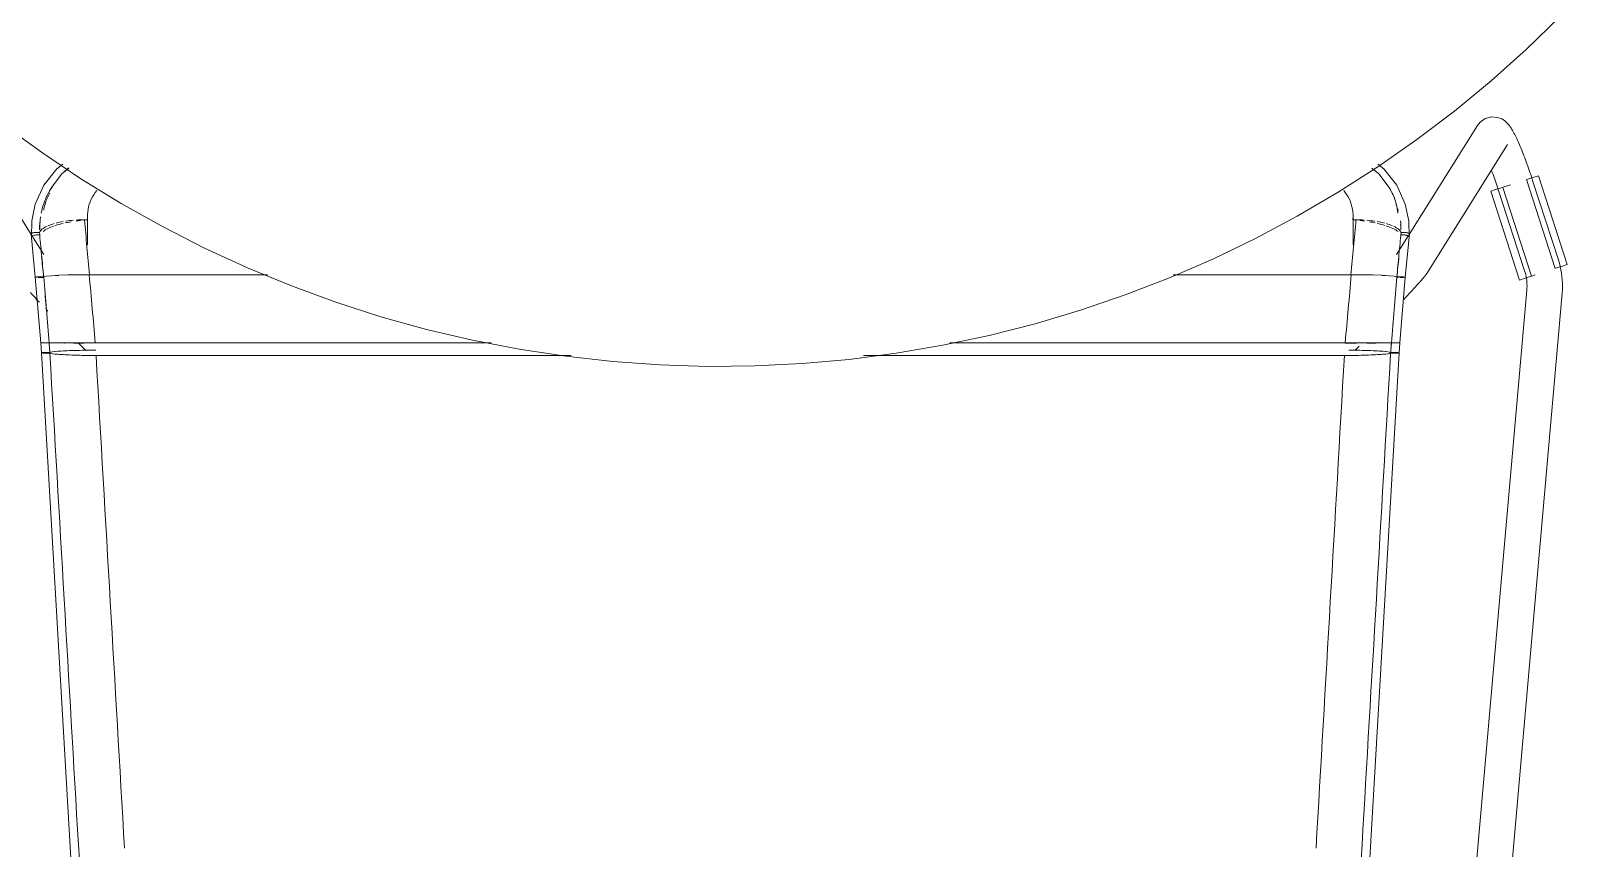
# Model space of a CAD drawing. Header units: millimetres. Extents: x 155927 to 326028, y -36033 to 97293.
# Drawn here: x 159735 to 160254, y 30673 to 30949 of the extents above; entities that cross this region are included whole.
import ezdxf

# ---------------------------------------------------------------- set-up
doc = ezdxf.new("R2010")
doc.units = ezdxf.units.MM
doc.header["$MEASUREMENT"] = 0
doc.layers.add('I-FURN', color=8, linetype='CONTINUOUS', lineweight=9)

msp = doc.modelspace()

# ---------------------------------------------------------------- linework, layer by layer
at = {"layer": 'I-FURN'}
for p, q in [((160240.22, 30943.08), (160251.72, 30954.21)), ((160228.29, 30932.42), (160240.22, 30943.08)), ((160215.95, 30922.24), (160228.29, 30932.42)), ((160203.2, 30912.57), (160215.95, 30922.24)), ((160224.59, 30918.47), (160226.32, 30919.69)), ((160226.32, 30919.69), (160228.55, 30920.28)), ((160228.55, 30920.28), (160230.52, 30920.1)), ((160230.52, 30920.1), (160231.9, 30919.58)), ((160231.9, 30919.58), (160232.82, 30919.01)), ((159734.94, 30880.58), (159711.91, 30917.34)), ((159725.47, 30917.73), (159738.39, 30908.29)), ((160223.69, 30917.34), (160200.66, 30880.58)), ((160224.59, 30918.47), (160223.69, 30917.34)), ((160232.82, 30919.01), (160233.44, 30918.5)), ((160233.44, 30918.5), (160233.91, 30918.03)), ((160233.91, 30918.03), (160234.28, 30917.6)), ((160234.28, 30917.6), (160234.59, 30917.2)), ((160234.59, 30917.2), (160234.87, 30916.81)), ((160234.87, 30916.81), (160235.12, 30916.42)), ((160235.12, 30916.42), (160235.37, 30916.03)), ((160235.37, 30916.03), (160235.6, 30915.63)), ((160235.6, 30915.63), (160235.83, 30915.22)), ((160235.83, 30915.22), (160236.06, 30914.8)), ((160236.06, 30914.8), (160236.29, 30914.36)), ((160236.29, 30914.36), (160236.52, 30913.9)), ((160190.08, 30903.42), (160203.2, 30912.57)), ((160206.56, 30867.39), (160233.86, 30910.97)), ((160236.52, 30913.9), (160236.75, 30913.43)), ((160236.75, 30913.43), (160236.98, 30912.93)), ((160236.98, 30912.93), (160237.22, 30912.42)), ((160237.22, 30912.42), (160237.46, 30911.9)), ((160237.46, 30911.9), (160237.7, 30911.35)), ((160237.7, 30911.35), (160237.94, 30910.79)), ((160237.94, 30910.79), (160238.18, 30910.21)), ((160238.18, 30910.21), (160238.43, 30909.62)), ((160238.43, 30909.62), (160238.68, 30909.01)), ((160238.68, 30909.01), (160238.93, 30908.38)), ((159738.39, 30908.29), (159751.68, 30899.38)), ((159745.57, 30904.3), (159743.53, 30902.67)), ((160190.02, 30904.31), (160192.07, 30902.67)), ((160238.93, 30908.38), (160239.18, 30907.74)), ((160239.18, 30907.74), (160239.44, 30907.09)), ((160239.44, 30907.09), (160239.69, 30906.42)), ((160239.69, 30906.42), (160239.94, 30905.74)), ((160239.94, 30905.74), (160240.2, 30905.06)), ((160240.2, 30905.06), (160240.45, 30904.36)), ((160240.45, 30904.36), (160240.71, 30903.65)), ((159743.53, 30902.67), (159739.2, 30897.14)), ((159745.27, 30901.01), (159741.77, 30896.43)), ((159747.6, 30902.96), (159745.27, 30901.01)), ((159751.68, 30899.38), (159765.31, 30891.01)), ((160176.6, 30894.79), (160190.08, 30903.42)), ((160187.99, 30902.97), (160190.33, 30901.01)), ((160190.33, 30901.01), (160193.83, 30896.43)), ((160192.07, 30902.67), (160196.41, 30897.14)), ((160228.5, 30902.09), (160228.73, 30901.46)), ((160228.73, 30901.46), (160228.97, 30900.83)), ((160228.97, 30900.83), (160229.2, 30900.18)), ((160229.2, 30900.18), (160229.44, 30899.52)), ((160229.44, 30899.52), (160229.67, 30898.86)), ((160229.67, 30898.86), (160229.91, 30898.18)), ((160240.33, 30899.07), (160250.02, 30869.06)), ((160240.45, 30899.11), (160242.42, 30899.74)), ((160240.71, 30903.65), (160240.96, 30902.93)), ((160240.96, 30902.93), (160241.21, 30902.21)), ((160241.21, 30902.21), (160241.46, 30901.48)), ((160241.46, 30901.48), (160241.71, 30900.75)), ((160241.71, 30900.75), (160241.96, 30900.01)), ((160241.96, 30900.01), (160242.2, 30899.27)), ((160242.2, 30899.27), (160242.35, 30898.82)), ((160251.06, 30872.01), (160242.35, 30898.82)), ((160242.42, 30899.74), (160244.38, 30900.37)), ((160244.38, 30900.37), (160254.07, 30870.37)), ((159739.2, 30897.14), (159736.3, 30890.83)), ((159741.77, 30896.43), (159739.86, 30892.75)), ((160162.79, 30886.72), (160176.6, 30894.79)), ((160193.83, 30896.43), (160195.74, 30892.75)), ((160196.41, 30897.14), (160199.31, 30890.83)), ((160228.22, 30895.16), (160230.17, 30895.79)), ((160228.22, 30895.16), (160237.91, 30865.15)), ((160229.91, 30898.18), (160230.14, 30897.5)), ((160230.14, 30897.5), (160230.38, 30896.82)), ((160230.17, 30895.79), (160232.15, 30896.43)), ((160230.38, 30896.82), (160230.61, 30896.13)), ((160230.61, 30896.13), (160230.83, 30895.44)), ((160230.83, 30895.44), (160230.94, 30895.11)), ((160230.94, 30895.11), (160239.65, 30868.3)), ((160241.95, 30866.46), (160232.26, 30896.46)), ((160234.84, 30897.3), (160232.36, 30896.49)), ((159736.3, 30890.83), (159735.08, 30885.18)), ((159765.31, 30891.01), (159779.27, 30883.19)), ((160199.31, 30890.83), (160200.52, 30885.18)), ((159735.08, 30885.18), (159734.99, 30879.72)), ((159752.94, 30885.5), (159753.99, 30885.5)), ((159753.94, 30886.74), (159753.94, 30876.99)), ((159779.27, 30883.19), (159793.53, 30875.93)), ((160148.67, 30879.2), (160162.79, 30886.72)), ((160181.61, 30885.5), (160182.66, 30885.5)), ((160181.67, 30876.99), (160181.67, 30886.74)), ((160200.52, 30885.18), (160200.61, 30879.72)), ((159736.29, 30866.12), (159734.87, 30880.61)), ((159739.21, 30873.76), (159735.17, 30880.21)), ((160134.26, 30872.25), (160148.67, 30879.2)), ((160200.43, 30880.21), (160196.39, 30873.76)), ((160199.31, 30866.12), (160200.73, 30880.61)), ((159793.53, 30875.93), (159808.07, 30869.25)), ((159808.07, 30869.25), (159822.86, 30863.15)), ((160119.58, 30865.89), (160134.26, 30872.25)), ((160239.65, 30868.3), (160239.84, 30867.67)), ((160239.84, 30867.67), (160240.01, 30867.02)), ((160252.11, 30869.74), (160250.14, 30869.1)), ((160251.08, 30871.96), (160251.06, 30872.01)), ((160251.41, 30870.86), (160251.08, 30871.96)), ((160251.69, 30869.76), (160251.41, 30870.86)), ((160251.94, 30868.64), (160251.69, 30869.76)), ((160252.13, 30867.52), (160251.94, 30868.64)), ((160254.07, 30870.37), (160252.11, 30869.74)), ((160252.28, 30866.39), (160252.13, 30867.52)), ((159736.36, 30866.15), (159736.29, 30866.12)), ((159736.29, 30866.12), (159736.36, 30866.09)), ((159736.3, 30866.12), (159736.37, 30866.15)), ((159738.12, 30843.92), (159736.3, 30866.12)), ((159736.36, 30866.09), (159736.3, 30866.12)), ((159736.55, 30866.17), (159736.36, 30866.15)), ((159736.36, 30866.09), (159736.54, 30866.07)), ((159736.55, 30866.07), (159736.36, 30866.09)), ((159736.54, 30866.07), (159736.84, 30866.05)), ((159736.85, 30866.19), (159736.55, 30866.17)), ((159736.84, 30866.05), (159736.55, 30866.07)), ((159736.56, 30866.17), (159736.85, 30866.19)), ((159737.23, 30866.21), (159736.85, 30866.19)), ((159736.85, 30866.19), (159737.24, 30866.21)), ((159737.22, 30866.03), (159737.67, 30866.02)), ((159737.67, 30866.02), (159737.22, 30866.03)), ((159737.68, 30866.22), (159737.23, 30866.21)), ((159737.24, 30866.21), (159737.69, 30866.22)), ((159737.67, 30866.02), (159738.16, 30866.02)), ((159738.16, 30866.02), (159737.67, 30866.02)), ((159738.17, 30866.22), (159737.68, 30866.22)), ((159737.69, 30866.22), (159738.18, 30866.22)), ((159738.16, 30866.02), (159738.66, 30866.02)), ((159738.66, 30866.02), (159738.16, 30866.02)), ((159738.67, 30866.22), (159738.17, 30866.22)), ((159738.18, 30866.22), (159738.68, 30866.22)), ((159738.66, 30866.02), (159739.13, 30866.03)), ((159739.13, 30866.03), (159738.66, 30866.02)), ((159739.14, 30866.21), (159738.67, 30866.22)), ((159738.68, 30866.22), (159739.15, 30866.21)), ((159740.03, 30866.41), (159739.14, 30866.21)), ((159739.15, 30866.21), (159740.03, 30866.41)), ((159740.03, 30866.41), (159741.75, 30866.58)), ((159741.77, 30866.58), (159740.03, 30866.41)), ((159744.25, 30866.74), (159741.77, 30866.58)), ((159741.77, 30866.58), (159744.21, 30866.73)), ((159744.25, 30866.74), (159747.28, 30866.85)), ((159747.35, 30866.85), (159744.25, 30866.74)), ((159747.34, 30866.85), (159750.79, 30866.92)), ((159750.78, 30866.92), (159747.35, 30866.85)), ((159754.64, 30866.95), (159750.88, 30866.92)), ((159750.88, 30866.92), (159754.52, 30866.95)), ((159754.52, 30866.95), (159814.76, 30866.95)), ((159814.76, 30866.95), (159754.64, 30866.95)), ((159822.86, 30863.15), (159837.88, 30857.66)), ((160104.66, 30860.11), (160119.58, 30865.89)), ((160180.96, 30866.95), (160120.84, 30866.95)), ((160120.84, 30866.95), (160180.96, 30866.95)), ((160184.72, 30866.92), (160180.96, 30866.95)), ((160181.08, 30866.95), (160184.72, 30866.92)), ((160184.82, 30866.92), (160188.26, 30866.85)), ((160188.25, 30866.85), (160184.82, 30866.92)), ((160191.35, 30866.74), (160188.25, 30866.85)), ((160188.32, 30866.85), (160191.36, 30866.74)), ((160193.83, 30866.58), (160191.35, 30866.74)), ((160191.39, 30866.73), (160193.83, 30866.58)), ((160195.57, 30866.41), (160193.83, 30866.58)), ((160193.85, 30866.58), (160195.57, 30866.41)), ((160195.57, 30866.41), (160196.46, 30866.21)), ((160196.46, 30866.21), (160195.57, 30866.41)), ((160196.93, 30866.22), (160196.46, 30866.21)), ((160196.46, 30866.21), (160196.93, 30866.22)), ((160196.47, 30866.03), (160196.94, 30866.02)), ((160196.94, 30866.02), (160196.47, 30866.03)), ((160197.43, 30866.22), (160196.93, 30866.22)), ((160196.93, 30866.22), (160197.42, 30866.22)), ((160197.42, 30866.22), (160197.91, 30866.22)), ((160197.92, 30866.22), (160197.43, 30866.22)), ((160197.44, 30866.02), (160197.93, 30866.02)), ((160197.93, 30866.02), (160197.44, 30866.02)), ((160197.48, 30843.92), (160199.31, 30866.12)), ((160197.91, 30866.22), (160198.37, 30866.21)), ((160198.37, 30866.21), (160197.92, 30866.22)), ((160197.93, 30866.02), (160198.38, 30866.03)), ((160198.38, 30866.03), (160197.93, 30866.02)), ((160198.76, 30866.19), (160198.37, 30866.21)), ((160198.37, 30866.21), (160198.75, 30866.19)), ((160198.38, 30866.03), (160198.77, 30866.05)), ((160198.76, 30866.05), (160198.38, 30866.03)), ((160198.75, 30866.19), (160199.05, 30866.17)), ((160199.05, 30866.17), (160198.76, 30866.19)), ((160199.05, 30866.07), (160198.76, 30866.05)), ((160198.77, 30866.05), (160199.06, 30866.07)), ((160199.24, 30866.15), (160199.05, 30866.17)), ((160199.24, 30866.09), (160199.05, 30866.07)), ((160199.06, 30866.07), (160199.24, 30866.09)), ((160199.24, 30866.15), (160199.31, 30866.12)), ((160199.31, 30866.12), (160199.24, 30866.15)), ((160199.24, 30866.09), (160199.31, 30866.12)), ((160199.31, 30866.12), (160199.24, 30866.09)), ((160202.45, 30862.51), (160202.09, 30862.12)), ((160202.79, 30862.88), (160202.45, 30862.51)), ((160203.12, 30863.25), (160202.79, 30862.88)), ((160203.44, 30863.6), (160203.12, 30863.25)), ((160203.74, 30863.94), (160203.44, 30863.6)), ((160204.02, 30864.26), (160203.74, 30863.94)), ((160204.3, 30864.57), (160204.02, 30864.26)), ((160204.55, 30864.86), (160204.3, 30864.57)), ((160204.8, 30865.14), (160204.55, 30864.86)), ((160205.03, 30865.41), (160204.8, 30865.14)), ((160205.24, 30865.66), (160205.03, 30865.41)), ((160205.44, 30865.9), (160205.24, 30865.66)), ((160205.63, 30866.13), (160205.44, 30865.9)), ((160205.81, 30866.36), (160205.63, 30866.13)), ((160205.99, 30866.58), (160205.81, 30866.36)), ((160206.16, 30866.81), (160205.99, 30866.58)), ((160206.34, 30867.06), (160206.16, 30866.81)), ((160206.56, 30867.39), (160206.34, 30867.06)), ((160239.86, 30865.78), (160237.91, 30865.15)), ((160241.83, 30866.42), (160239.86, 30865.78)), ((160240.01, 30867.02), (160240.15, 30866.38)), ((160240.15, 30866.38), (160240.27, 30865.72)), ((160240.27, 30865.72), (160240.35, 30865.07)), ((160240.35, 30865.07), (160240.42, 30864.41)), ((160240.44, 30862.42), (160240.4, 30861.76)), ((160240.42, 30864.41), (160240.45, 30863.75)), ((160240.46, 30863.09), (160240.44, 30862.42)), ((160240.45, 30863.75), (160240.46, 30863.09)), ((160243.21, 30866.86), (160242.05, 30866.49)), ((160252.39, 30865.25), (160252.28, 30866.39)), ((160252.45, 30864.11), (160252.39, 30865.25)), ((160252.43, 30861.82), (160252.46, 30862.97)), ((160252.46, 30862.97), (160252.45, 30864.11)), ((159734.65, 30860.88), (159735.05, 30860.44)), ((159735.05, 30860.44), (159735.47, 30860)), ((159735.47, 30860), (159735.89, 30859.54)), ((159735.89, 30859.54), (159736.32, 30859.08)), ((159736.32, 30859.08), (159736.76, 30858.61)), ((159736.76, 30858.61), (159737.21, 30858.13)), ((159737.21, 30858.13), (159737.67, 30857.65)), ((159837.88, 30857.66), (159853.12, 30852.76)), ((160089.52, 30854.94), (160104.66, 30860.11)), ((160199.28, 30859.08), (160198.84, 30858.61)), ((160199.71, 30859.54), (160199.28, 30859.08)), ((160200.13, 30860), (160199.71, 30859.54)), ((160200.55, 30860.44), (160200.13, 30860)), ((160200.95, 30860.88), (160200.55, 30860.44)), ((160201.34, 30861.3), (160200.95, 30860.88)), ((160201.72, 30861.71), (160201.34, 30861.3)), ((160202.09, 30862.12), (160201.72, 30861.71)), ((160240.4, 30861.73), (160203.1, 30437.23)), ((160213.4, 30417.36), (160252.35, 30860.68)), ((160240.4, 30861.76), (160240.4, 30861.73)), ((160252.35, 30860.68), (160252.43, 30861.82)), ((159740.03, 30855.16), (159740.51, 30854.66)), ((159853.12, 30852.76), (159868.53, 30848.48)), ((160074.19, 30850.38), (160089.52, 30854.94)), ((159868.53, 30848.48), (159884.11, 30844.82)), ((160058.68, 30846.43), (160074.19, 30850.38)), ((159738.12, 30843.92), (159738.39, 30840.56)), ((159738.19, 30843.92), (159738.12, 30843.92)), ((159738.12, 30843.92), (159738.19, 30843.92)), ((159738.19, 30843.92), (159738.12, 30843.92)), ((159738.12, 30843.92), (159738.19, 30843.92)), ((159738.38, 30843.92), (159738.19, 30843.92)), ((159738.19, 30843.92), (159738.38, 30843.92)), ((159738.37, 30843.92), (159738.19, 30843.92)), ((159738.19, 30843.92), (159738.38, 30843.92)), ((159738.67, 30843.92), (159738.37, 30843.92)), ((159738.68, 30843.91), (159738.38, 30843.92)), ((159738.38, 30843.92), (159738.67, 30843.92)), ((159738.38, 30843.92), (159738.67, 30843.91)), ((159738.67, 30843.92), (159739.05, 30843.93)), ((159739.05, 30843.93), (159738.67, 30843.92)), ((159738.67, 30843.91), (159739.06, 30843.91)), ((159739.06, 30843.91), (159738.68, 30843.91)), ((159739.05, 30843.93), (159739.5, 30843.93)), ((159739.5, 30843.93), (159739.05, 30843.93)), ((159739.51, 30843.91), (159739.06, 30843.91)), ((159739.06, 30843.91), (159739.51, 30843.91)), ((159739.5, 30843.93), (159739.99, 30843.93)), ((159739.99, 30843.93), (159739.5, 30843.93)), ((159740, 30843.91), (159739.51, 30843.91)), ((159739.51, 30843.91), (159740, 30843.91)), ((159739.99, 30843.93), (159740.49, 30843.93)), ((159740.49, 30843.93), (159739.99, 30843.93)), ((159740.5, 30843.91), (159740, 30843.91)), ((159740, 30843.91), (159740.5, 30843.91)), ((159740.49, 30843.93), (159740.96, 30843.93)), ((159740.96, 30843.93), (159740.49, 30843.93)), ((159740.97, 30843.91), (159740.5, 30843.91)), ((159740.5, 30843.91), (159740.97, 30843.91)), ((159740.96, 30843.93), (159741.85, 30843.94)), ((159741.85, 30843.94), (159740.96, 30843.93)), ((159741.85, 30843.94), (159743.59, 30843.96)), ((159743.59, 30843.96), (159741.85, 30843.94)), ((159741.86, 30843.9), (159743.61, 30843.88)), ((159743.62, 30843.88), (159741.87, 30843.9)), ((159746.1, 30843.97), (159743.59, 30843.96)), ((159743.6, 30843.96), (159746.1, 30843.97)), ((159743.61, 30843.88), (159746.11, 30843.87)), ((159746.12, 30843.87), (159743.62, 30843.88)), ((159746.1, 30843.97), (159749.23, 30843.98)), ((159749.23, 30843.98), (159746.1, 30843.97)), ((159749.23, 30843.98), (159752.8, 30843.98)), ((159752.8, 30843.98), (159749.23, 30843.98)), ((159752.79, 30843.86), (159749.24, 30843.86)), ((159749.24, 30843.86), (159752.79, 30843.86)), ((159750.79, 30843.98), (159753.36, 30841.31)), ((159752.8, 30843.98), (159756.59, 30843.98)), ((159756.59, 30843.98), (159752.8, 30843.98)), ((159756.74, 30841.45), (159753.06, 30841.43)), ((159756.59, 30843.98), (159890.33, 30843.98)), ((159890.33, 30843.98), (159756.59, 30843.98)), ((159884.11, 30844.82), (159899.81, 30841.79)), ((159899.81, 30841.79), (159915.63, 30839.39)), ((160027.26, 30840.41), (160043.03, 30843.11)), ((160043.03, 30843.11), (160058.68, 30846.43)), ((160045.38, 30843.98), (160179.02, 30843.98)), ((160179.02, 30843.98), (160045.38, 30843.98)), ((160179.02, 30843.98), (160182.8, 30843.98)), ((160182.81, 30843.98), (160179.02, 30843.98)), ((160182.81, 30843.86), (160179.03, 30843.86)), ((160179.03, 30843.86), (160182.81, 30843.86)), ((160182.55, 30841.43), (160180.29, 30841.45)), ((160182.24, 30841.31), (160183.71, 30842.84)), ((160182.81, 30843.98), (160186.37, 30843.98)), ((160186.37, 30843.98), (160182.81, 30843.98)), ((160189.49, 30843.87), (160186.36, 30843.86)), ((160186.37, 30843.98), (160189.5, 30843.97)), ((160189.51, 30843.97), (160186.37, 30843.98)), ((160186.37, 30843.86), (160189.49, 30843.87)), ((160191.99, 30843.88), (160189.49, 30843.87)), ((160189.49, 30843.87), (160191.99, 30843.88)), ((160189.51, 30843.97), (160192, 30843.96)), ((160192.01, 30843.96), (160189.51, 30843.97)), ((160193.74, 30843.9), (160191.99, 30843.88)), ((160191.99, 30843.88), (160193.74, 30843.9)), ((160192.01, 30843.96), (160193.75, 30843.94)), ((160193.76, 30843.94), (160192.01, 30843.96)), ((160193.75, 30843.94), (160194.64, 30843.93)), ((160194.64, 30843.93), (160193.76, 30843.94)), ((160195.1, 30843.91), (160194.63, 30843.91)), ((160194.64, 30843.93), (160195.11, 30843.93)), ((160195.11, 30843.93), (160194.64, 30843.93)), ((160194.64, 30843.91), (160195.11, 30843.91)), ((160195.6, 30843.91), (160195.1, 30843.91)), ((160195.11, 30843.93), (160195.61, 30843.93)), ((160195.61, 30843.93), (160195.11, 30843.93)), ((160195.11, 30843.91), (160195.6, 30843.91)), ((160196.09, 30843.91), (160195.6, 30843.91)), ((160195.6, 30843.91), (160196.1, 30843.91)), ((160195.61, 30843.93), (160196.1, 30843.93)), ((160196.1, 30843.93), (160195.61, 30843.93)), ((160196.54, 30843.91), (160196.09, 30843.91)), ((160196.1, 30843.93), (160196.55, 30843.93)), ((160196.55, 30843.93), (160196.1, 30843.93)), ((160196.1, 30843.91), (160196.55, 30843.91)), ((160196.93, 30843.91), (160196.54, 30843.91)), ((160196.55, 30843.93), (160196.93, 30843.92)), ((160196.94, 30843.92), (160196.55, 30843.93)), ((160196.55, 30843.91), (160196.93, 30843.91)), ((160196.93, 30843.92), (160197.22, 30843.92)), ((160197.23, 30843.92), (160196.94, 30843.92)), ((160197.48, 30843.92), (160197.21, 30840.56)), ((160197.41, 30843.92), (160197.48, 30843.92)), ((160197.48, 30843.92), (160197.41, 30843.92)), ((160197.41, 30843.92), (160197.48, 30843.92)), ((160197.48, 30843.92), (160197.42, 30843.92)), ((159738.46, 30840.59), (159738.4, 30840.56)), ((159757.68, 30508.65), (159738.4, 30840.56)), ((159738.4, 30840.56), (159738.46, 30840.53)), ((159738.65, 30840.61), (159738.46, 30840.59)), ((159738.46, 30840.53), (159738.65, 30840.51)), ((159738.95, 30840.64), (159738.65, 30840.61)), ((159738.65, 30840.51), (159738.94, 30840.48)), ((159738.94, 30840.48), (159739.32, 30840.47)), ((159739.33, 30840.66), (159738.95, 30840.64)), ((159739.32, 30840.47), (159739.77, 30840.45)), ((159739.78, 30840.67), (159739.33, 30840.66)), ((159739.77, 30840.45), (159740.26, 30840.45)), ((159740.27, 30840.67), (159739.78, 30840.67)), ((159740.26, 30840.45), (159740.76, 30840.45)), ((159740.77, 30840.67), (159740.27, 30840.67)), ((159740.76, 30840.45), (159741.23, 30840.46)), ((159741.24, 30840.66), (159740.77, 30840.67)), ((159741.23, 30840.46), (159742.12, 30840.25)), ((159742.14, 30840.87), (159741.24, 30840.66)), ((159742.12, 30840.25), (159743.87, 30840.06)), ((159743.89, 30841.06), (159742.14, 30840.87)), ((159743.87, 30840.06), (159746.37, 30839.89)), ((159746.39, 30841.22), (159743.89, 30841.06)), ((159746.37, 30839.89), (159749.5, 30839.77)), ((159749.51, 30841.35), (159746.39, 30841.22)), ((159749.5, 30839.77), (159753.07, 30839.69)), ((159753.06, 30841.43), (159749.51, 30841.35)), ((159753.07, 30839.69), (159756.85, 30839.67)), ((159756.85, 30839.67), (159917.42, 30839.67)), ((159917.42, 30839.67), (159756.85, 30839.67)), ((159915.63, 30839.39), (159931.53, 30837.62)), ((159931.53, 30837.62), (159947.49, 30836.49)), ((159947.49, 30836.49), (159963.48, 30835.99)), ((159979.48, 30836.14), (159995.46, 30836.93)), ((159995.46, 30836.93), (160011.4, 30838.35)), ((160011.4, 30838.35), (160027.26, 30840.41)), ((160016.16, 30839.67), (160178.75, 30839.67)), ((160178.75, 30839.67), (160016.16, 30839.67)), ((160177.92, 30508.65), (160197.21, 30840.56)), ((160178.75, 30839.67), (160182.54, 30839.69)), ((160182.54, 30839.69), (160186.1, 30839.77)), ((160186.1, 30841.35), (160182.55, 30841.43)), ((160189.21, 30841.22), (160186.1, 30841.35)), ((160186.1, 30839.77), (160189.23, 30839.89)), ((160191.71, 30841.06), (160189.21, 30841.22)), ((160189.23, 30839.89), (160191.73, 30840.06)), ((160193.46, 30840.87), (160191.71, 30841.06)), ((160191.73, 30840.06), (160193.48, 30840.25)), ((160194.36, 30840.66), (160193.46, 30840.87)), ((160193.48, 30840.25), (160194.37, 30840.46)), ((160194.83, 30840.67), (160194.36, 30840.66)), ((160194.37, 30840.46), (160194.84, 30840.45)), ((160195.33, 30840.67), (160194.83, 30840.67)), ((160194.84, 30840.45), (160195.34, 30840.45)), ((160195.82, 30840.67), (160195.33, 30840.67)), ((160195.34, 30840.45), (160195.83, 30840.45)), ((160196.27, 30840.66), (160195.82, 30840.67)), ((160195.83, 30840.45), (160196.28, 30840.47)), ((160196.65, 30840.64), (160196.27, 30840.66)), ((160196.28, 30840.47), (160196.66, 30840.48)), ((160196.95, 30840.61), (160196.65, 30840.64)), ((160196.66, 30840.48), (160196.95, 30840.51)), ((160197.14, 30840.59), (160196.95, 30840.61)), ((160196.95, 30840.51), (160197.14, 30840.53)), ((160197.21, 30840.56), (160197.14, 30840.59)), ((160197.14, 30840.53), (160197.21, 30840.56)), ((159963.48, 30835.99), (159979.48, 30836.14))]:
    msp.add_line(p, q, dxfattribs=at)
for points in [[(159746.21, 30901.83), (159746.63, 30902.24), (159747.08, 30902.63), (159747.54, 30903.01)], [(160196.93, 30888.41), (160196.73, 30889.14), (160196.49, 30889.86), (160196.23, 30890.56)], [(159737.71, 30881.17), (159737.85, 30881.56), (159738.42, 30882.31), (159739.56, 30883.01), (159740.26, 30883.34)], [(159737.74, 30882.11), (159737.73, 30883.57), (159737.82, 30885.03), (159738.03, 30886.47)], [(159737.94, 30884.68), (159737.83, 30883.84), (159737.81, 30882.99), (159737.82, 30882.14)], [(159740.71, 30883.54), (159741.3, 30883.78), (159741.96, 30884.02), (159742.69, 30884.22)], [(159745.76, 30884.29), (159744.83, 30884.07), (159743.89, 30883.84), (159743.04, 30883.59)], [(159743.36, 30884.4), (159744.1, 30884.59), (159744.91, 30884.75), (159745.74, 30884.9)], [(159748.42, 30884.82), (159747.74, 30884.7), (159747.08, 30884.57), (159746.42, 30884.44)], [(159746.59, 30885.03), (159747.44, 30885.16), (159748.32, 30885.27), (159749.23, 30885.34)], [(159751.53, 30885.27), (159751.05, 30885.21), (159750.58, 30885.15), (159750.12, 30885.08)], [(159750.16, 30885.4), (159751.07, 30885.46), (159752, 30885.49), (159752.94, 30885.5)], [(159754.64, 30866.95), (159754.34, 30870.09), (159753.75, 30876.33), (159753.2, 30882.47), (159752.94, 30885.5)], [(159753.99, 30885.5), (159753.95, 30886.01), (159753.93, 30886.52), (159753.93, 30887.02)], [(160180.96, 30866.95), (160181.27, 30870.09), (160181.86, 30876.33), (160182.4, 30882.47), (160182.66, 30885.5)], [(160181.66, 30887.02), (160181.67, 30886.51), (160181.66, 30886.01), (160181.61, 30885.5)], [(160182.66, 30885.5), (160183.61, 30885.49), (160184.54, 30885.46), (160185.45, 30885.4)], [(160185.5, 30885.09), (160185.02, 30885.15), (160184.55, 30885.21), (160184.07, 30885.25)], [(160186.38, 30885.33), (160187.28, 30885.26), (160188.16, 30885.16), (160189.01, 30885.03)], [(160189.18, 30884.44), (160188.54, 30884.58), (160187.88, 30884.71), (160187.2, 30884.83)], [(160192.44, 30883.59), (160191.64, 30883.84), (160190.76, 30884.07), (160189.84, 30884.28)], [(160189.86, 30884.9), (160190.71, 30884.76), (160191.51, 30884.59), (160192.25, 30884.4)], [(160192.92, 30884.22), (160193.64, 30884.01), (160194.28, 30883.78), (160194.88, 30883.53)], [(160195.35, 30883.34), (160196.04, 30883.01), (160197.18, 30882.31), (160197.75, 30881.56), (160197.89, 30881.17)], [(160197.72, 30885.16), (160197.82, 30884.16), (160197.83, 30883.13), (160197.82, 30882.11)], [(160197.85, 30882.15), (160197.84, 30882.75), (160197.8, 30883.35), (160197.75, 30883.94)], [(159739.14, 30866.21), (159738.9, 30868.74), (159738.43, 30873.77), (159737.95, 30878.73), (159737.71, 30881.17)], [(160196.46, 30866.21), (160196.7, 30868.74), (160197.18, 30873.77), (160197.66, 30878.73), (160197.89, 30881.17)], [(160200.55, 30879.86), (160200.51, 30879.91), (160200.38, 30880), (160200.09, 30880.14), (160199.7, 30880.25), (160199.25, 30880.35), (160198.75, 30880.41), (160198.26, 30880.44), (160197.94, 30880.44), (160197.79, 30880.43)], [(159739.11, 30866.21), (159738.88, 30868.52), (159738.65, 30870.84), (159738.43, 30873.11)], [(160196.47, 30866.03), (160196.71, 30868.4), (160196.94, 30870.77), (160197.18, 30873.11)], [(159739.15, 30866.21), (159739.45, 30862.5), (159740.05, 30855.08), (159740.66, 30847.65), (159740.96, 30843.93)], [(159755.55, 30855.47), (159755.21, 30859.3), (159754.87, 30863.13), (159754.52, 30866.95)], [(160181.08, 30866.95), (160180.74, 30863.13), (160180.39, 30859.3), (160180.05, 30855.47)], [(160196.46, 30866.21), (160196.15, 30862.5), (160195.55, 30855.08), (160194.95, 30847.65), (160194.64, 30843.93)], [(160196.47, 30866.03), (160196.17, 30862.38), (160195.86, 30858.73), (160195.56, 30855.08)], [(159756.59, 30843.98), (159756.24, 30847.82), (159755.9, 30851.65), (159755.55, 30855.47)], [(160180.05, 30855.47), (160179.7, 30851.65), (160179.36, 30847.82), (160179.02, 30843.98)], [(160195.26, 30851.47), (160195.23, 30851.06), (160195.19, 30850.65), (160195.16, 30850.23)], [(159741.23, 30840.46), (159741.19, 30841.04), (159741.1, 30842.19), (159741.01, 30843.35), (159740.96, 30843.93)], [(159741.24, 30840.66), (159741.19, 30841.2), (159741.1, 30842.29), (159741.01, 30843.37), (159740.97, 30843.91)], [(160194.36, 30840.66), (160194.41, 30841.2), (160194.5, 30842.29), (160194.59, 30843.37), (160194.63, 30843.91)], [(160194.37, 30840.46), (160194.42, 30841.04), (160194.51, 30842.19), (160194.6, 30843.35), (160194.64, 30843.93)], [(159741.23, 30840.46), (159744.45, 30785.06), (159750.89, 30674.29), (159757.33, 30563.7), (159760.55, 30508.46)], [(159766.44, 30673.18), (159763.24, 30728.64), (159760.05, 30784.14), (159756.85, 30839.67)], [(160178.75, 30839.67), (160175.56, 30784.14), (160172.36, 30728.61), (160169.17, 30673.18)], [(160194.37, 30840.46), (160191.15, 30785.06), (160184.71, 30674.29), (160178.27, 30563.7), (160175.05, 30508.46)], [(160194.36, 30840.66), (160194.96, 30840.68), (160196.47, 30840.67), (160197.21, 30840.6), (160197.21, 30840.56)]]:
    msp.add_open_spline(points, degree=3, dxfattribs=at)
for points, knots in [([(159738.29, 30887.74), (159738.73, 30889.86), (159739.74, 30892.94), (159741.37, 30895.71), (159741.96, 30896.57)], [0.1763318, 0.1763318, 0.1763318, 0.1763318, 0.3333333, 0.408557, 0.408557, 0.408557, 0.408557]), ([(159741.24, 30894.51), (159740.9, 30893.92), (159739.87, 30892.07), (159739.38, 30890.09), (159739.15, 30888.72)], [0.6175454, 0.6175454, 0.6175454, 0.6175454, 0.6666667, 0.7702374, 0.7702374, 0.7702374, 0.7702374]), ([(159753.99, 30885.5), (159753.78, 30887.89), (159754.41, 30891.49), (159756.34, 30894.49), (159757.1, 30895.39)], [0, 0, 0, 0, 0.3333333, 0.5, 0.5, 0.5, 0.5]), ([(160178.5, 30895.39), (160179.27, 30894.49), (160181.2, 30891.49), (160181.83, 30887.89), (160181.61, 30885.5)], [0.5, 0.5, 0.5, 0.5, 0.6666667, 1, 1, 1, 1]), ([(160193.83, 30896.41), (160194.34, 30895.59), (160195.92, 30892.87), (160196.52, 30889.88), (160196.8, 30887.78)], [-0.4024189, -0.4024189, -0.4024189, -0.4024189, -0.3333333, -0.1789981, -0.1789981, -0.1789981, -0.1789981]), ([(159742.72, 30883.44), (159741.91, 30883.18), (159740.22, 30882.55), (159739.38, 30881.89), (159738.99, 30881.53)], [-0.47467, -0.47467, -0.47467, -0.47467, -0.3333333, -0.1666667, -0.1666667, -0.1666667, -0.1666667]), ([(160196.88, 30881.52), (160196.42, 30881.89), (160195.31, 30882.56), (160193.68, 30883.16), (160192.86, 30883.43)], [-0.8333333, -0.8333333, -0.8333333, -0.8333333, -0.6666667, -0.5255973, -0.5255973, -0.5255973, -0.5255973]), ([(159734.92, 30880.76), (159734.94, 30880.78), (159734.98, 30880.83), (159735.09, 30880.91), (159735.28, 30881.01), (159735.6, 30881.11), (159736, 30881.18), (159736.35, 30881.22), (159736.73, 30881.24), (159737.17, 30881.23), (159737.53, 30881.19), (159737.71, 30881.17)], [0.5555556, 0.5555556, 0.5555556, 0.5555556, 0.5833333, 0.6180556, 0.6527778, 0.7222222, 0.7916667, 0.8263889, 0.8611111, 0.9305556, 1, 1, 1, 1]), ([(159737.81, 30880.43), (159737.59, 30880.45), (159737.1, 30880.44), (159736.35, 30880.35), (159735.68, 30880.2), (159735.25, 30880.03), (159735.1, 30879.91), (159735.05, 30879.86)], [-1, -1, -1, -1, -0.90625, -0.8125, -0.71875, -0.625, -0.5625, -0.5625, -0.5625, -0.5625]), ([(160197.89, 30881.17), (160198.04, 30881.19), (160198.32, 30881.22), (160198.75, 30881.24), (160199.12, 30881.22), (160199.41, 30881.2), (160199.68, 30881.17), (160199.93, 30881.12), (160200.16, 30881.06), (160200.35, 30880.99), (160200.55, 30880.89), (160200.65, 30880.8), (160200.68, 30880.76)], [0, 0, 0, 0, 0.0555556, 0.1111111, 0.1666667, 0.1944444, 0.2222222, 0.2777778, 0.3055556, 0.3333333, 0.3888889, 0.4444444, 0.4444444, 0.4444444, 0.4444444]), ([(159739.64, 30859.92), (159739.78, 30858.27), (159740.22, 30852.94), (159740.66, 30847.6), (159740.97, 30843.91)], [0.2766114, 0.2766114, 0.2766114, 0.2766114, 0.5, 1, 1, 1, 1]), ([(159741.24, 30840.66), (159741.53, 30840.8), (159742.92, 30841.01), (159746.27, 30841.23), (159749.43, 30841.36), (159752.99, 30841.43), (159755.5, 30841.45), (159756.74, 30841.45)], [-1, -1, -1, -1, -0.6666667, -0.5, -0.3333333, -0.1666667, -0.003964, -0.003964, -0.003964, -0.003964]), ([(160180.29, 30841.45), (160182.32, 30841.44), (160185.54, 30841.38), (160189.33, 30841.23), (160192.68, 30841.01), (160194.07, 30840.8), (160194.36, 30840.66)], [-0.9335619, -0.9335619, -0.9335619, -0.9335619, -0.6666667, -0.5, -0.3333333, 0, 0, 0, 0]), ([(159738.39, 30840.56), (159738.39, 30840.58), (159738.53, 30840.61), (159738.93, 30840.64), (159739.31, 30840.66), (159739.77, 30840.67), (159740.27, 30840.67), (159740.77, 30840.67), (159741.09, 30840.66), (159741.24, 30840.66)], [-0.5, -0.5, -0.5, -0.5, -0.375, -0.3125, -0.25, -0.1875, -0.125, -0.0625, 0, 0, 0, 0]), ([(159741.23, 30840.46), (159741.01, 30840.45), (159740.52, 30840.45), (159739.88, 30840.45), (159739.42, 30840.46), (159739.01, 30840.48), (159738.55, 30840.51), (159738.39, 30840.54), (159738.39, 30840.56)], [-1, -1, -1, -1, -0.90625, -0.8125, -0.765625, -0.71875, -0.625, -0.501507, -0.501507, -0.501507, -0.501507]), ([(159756.85, 30839.67), (159755.57, 30839.67), (159753.02, 30839.68), (159749.42, 30839.76), (159746.25, 30839.89), (159742.89, 30840.11), (159741.51, 30840.32), (159741.23, 30840.46)], [-1, -1, -1, -1, -0.833333, -0.666667, -0.5, -0.333333, 0, 0, 0, 0]), ([(160194.37, 30840.46), (160194.09, 30840.32), (160192.71, 30840.11), (160189.35, 30839.89), (160186.18, 30839.76), (160182.58, 30839.68), (160180.03, 30839.67), (160178.75, 30839.67)], [-1, -1, -1, -1, -0.666667, -0.5, -0.333333, -0.166667, 0, 0, 0, 0]), ([(160197.21, 30840.56), (160197.21, 30840.54), (160197.07, 30840.51), (160196.68, 30840.48), (160196.29, 30840.46), (160195.84, 30840.45), (160195.34, 30840.45), (160194.84, 30840.45), (160194.52, 30840.46), (160194.37, 30840.46)], [-0.498493, -0.498493, -0.498493, -0.498493, -0.375, -0.3125, -0.25, -0.1875, -0.125, -0.0625, 0, 0, 0, 0])]:
    msp.add_open_spline(points, degree=3, knots=knots, dxfattribs=at)

doc.saveas('drawing.dxf')
